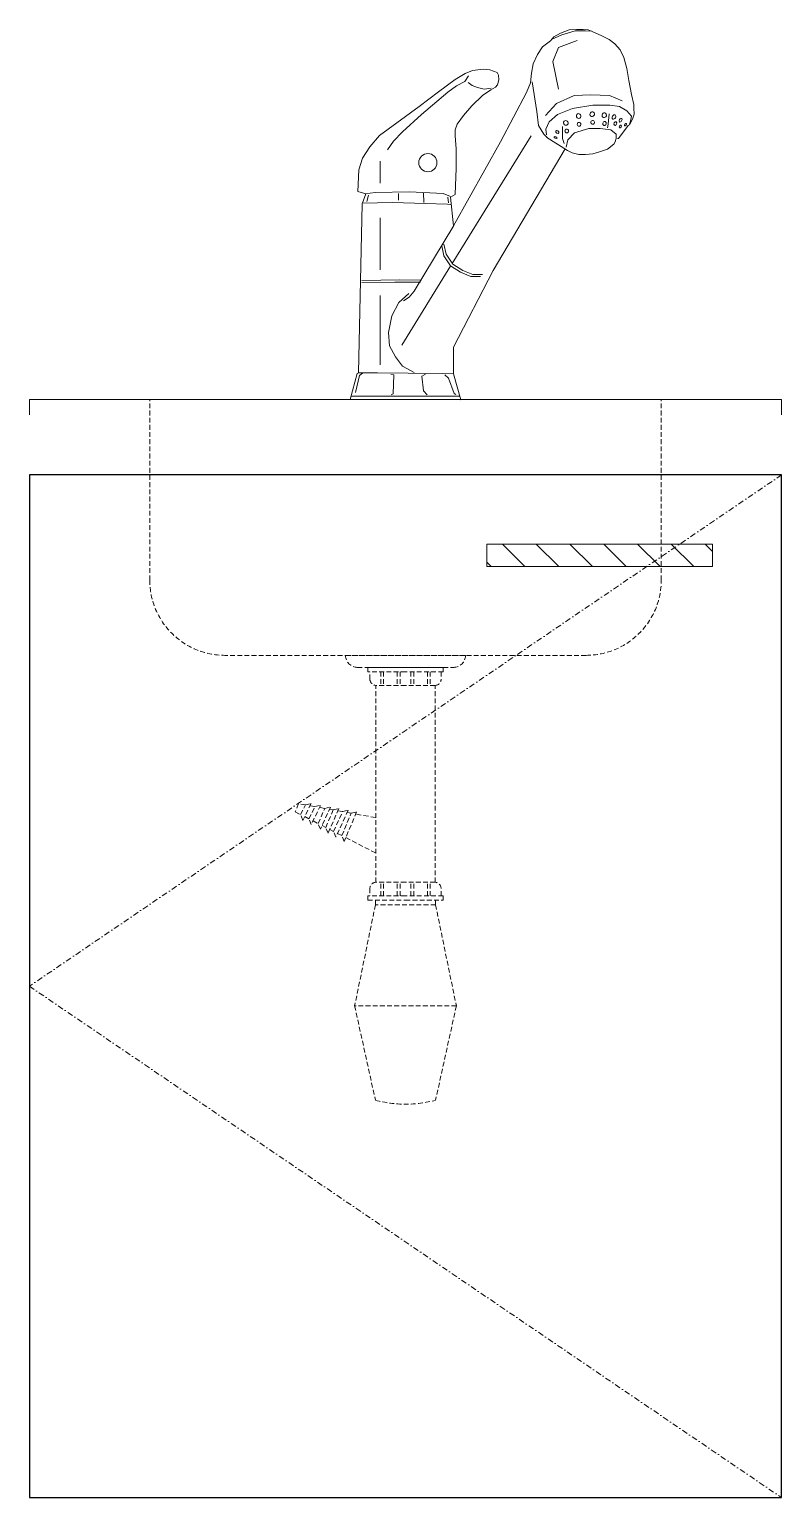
# Model space of a CAD drawing. Header units: inches. Extents: x 0 to 500, y 0 to 976.
import ezdxf

# ---------------------------------------------------------------- set-up
doc = ezdxf.new("R2010")
doc.units = ezdxf.units.IN
doc.header["$MEASUREMENT"] = 0
doc.linetypes.add('DASHDOT2', pattern=[12.7, 6.35, -3.175, 0, -3.175])
doc.linetypes.add('HIDDEN2', pattern=[4.7625, 3.175, -1.5875])
for name, color, linetype, lineweight in [('拉手', 1, 'Continuous', 15), ('点线', 8, 'DASHDOT2', 9), ('组件', 3, 'Continuous', 15), ('细线', 8, 'Continuous', 15), ('虚线', 8, 'HIDDEN2', 15)]:
    doc.layers.add(name, color=color, linetype=linetype, lineweight=lineweight)

# ---------------------------------------------------------------- blocks, each defined once
blk = doc.blocks.new('A$C5E5D5D49')
at = {"layer": '组件'}
for p, q in [((116.41, 203.13), (121.31, 205.05)), ((117.21, 202.24), (124.47, 204.4)), ((121.31, 205.05), (125.34, 205.23)), ((124.47, 204.4), (130.36, 204.4)), ((125.34, 205.23), (129.02, 205.23)), ((129.02, 205.23), (131.82, 204.88)), ((130.36, 204.4), (133.7, 204.2)), ((131.82, 204.88), (132.69, 204.53)), ((132.69, 204.53), (139, 201.9)), ((103.63, 191.23), (106.43, 195.6)), ((106.43, 195.6), (110.81, 198.93)), ((110.81, 198.93), (112.73, 201.03)), ((111.91, 199.88), (117.21, 202.24)), ((112.73, 201.03), (116.41, 203.13)), ((125.7, 199.02), (115.42, 195.17)), ((139, 201.9), (143.37, 199.63)), ((143.37, 199.63), (146.53, 197.18)), ((146.53, 197.18), (149.5, 193.85)), ((101.35, 186.15), (103.63, 191.23)), ((115.42, 195.17), (112.21, 187.47)), ((112.21, 187.47), (115.42, 172.06)), ((149.5, 193.85), (151.6, 189.65)), ((151.6, 189.65), (153.18, 183.53)), ((58.18, 177.48), (63.72, 180.72)), ((65.55, 179.44), (63.39, 176.3)), ((63.72, 180.72), (67.64, 182.34)), ((67.64, 182.34), (73.58, 183.15)), ((73.58, 183.15), (77.22, 182.74)), ((77.22, 182.74), (81.27, 181.26)), ((81.27, 181.26), (82.08, 179.77)), ((82.08, 179.77), (82.22, 177.34)), ((99.78, 175.65), (100.3, 180.9)), ((100.3, 180.9), (101.35, 186.15)), ((153.18, 183.53), (154.23, 176.88)), ((48.87, 170.6), (58.18, 177.48)), ((58.88, 173.94), (53.97, 170.41)), ((63.39, 176.3), (58.88, 173.94)), ((67.51, 174.14), (65.35, 175.71)), ((70.45, 172.96), (67.51, 174.14)), ((74.18, 172.18), (70.45, 172.96)), ((77.9, 171.68), (73.17, 168.57)), ((78.11, 172.57), (74.18, 172.18)), ((80.46, 173.16), (77.9, 171.68)), ((81.54, 174.51), (80.46, 173.16)), ((82.22, 177.34), (81.54, 174.51)), ((97.68, 170.23), (99.78, 175.65)), ((100.73, 176.15), (103.28, 159.68)), ((154.23, 176.88), (155.81, 169.18)), ((38.21, 162.44), (48.87, 170.6)), ((53.97, 170.41), (39.45, 158.06)), ((67.37, 162.9), (62.64, 157.51)), ((73.17, 168.57), (67.37, 162.9)), ((83.28, 142.96), (97.68, 170.23)), ((108.19, 157.52), (114.27, 164.19)), ((114.27, 164.19), (124.08, 168.5)), ((123.1, 161.44), (134.29, 163.21)), ((124.08, 168.5), (133.31, 168.9)), ((133.31, 168.9), (143.51, 168.5)), ((134.29, 163.21), (143.71, 163.21)), ((143.51, 168.5), (150.58, 165.56)), ((143.71, 163.21), (149.2, 162.42)), ((155.81, 169.18), (157.03, 163.58)), ((157.03, 163.58), (157.09, 161.52)), ((25.8, 153.35), (38.21, 162.44)), ((39.45, 158.06), (28.85, 148.45)), ((62.64, 157.51), (59.26, 152.78)), ((103.28, 159.68), (104.26, 152.03)), ((110.15, 153.99), (114.86, 158.11)), ((114.86, 158.11), (123.1, 161.44)), ((143.31, 158.5), (142.92, 152.62)), ((149.2, 162.42), (153.13, 160.07)), ((153.13, 160.07), (155.68, 157.13)), ((156.23, 155.38), (154.59, 152.31)), ((155.68, 157.13), (155.29, 154.38)), ((157.19, 158.26), (156.23, 155.38)), ((157.09, 161.52), (157.19, 158.26)), ((10.78, 140.13), (16.16, 146.47)), ((16.16, 146.47), (25.8, 153.35)), ((28.85, 148.45), (23.94, 143.35)), ((58.18, 149.54), (58.05, 146.31)), ((59.26, 152.78), (58.18, 149.54)), ((104.26, 152.03), (107.2, 147.13)), ((107.2, 147.13), (108.97, 145.36)), ((108.38, 149.87), (110.15, 153.99)), ((108.77, 146.73), (108.38, 149.87)), ((117.61, 151.44), (117.61, 144.77)), ((120.55, 143.99), (124.28, 147.91)), ((124.28, 147.91), (132.13, 150.26)), ((132.13, 150.26), (138.41, 150.26)), ((138.41, 150.26), (144.3, 149.48)), ((142.92, 152.62), (142.53, 150.66)), ((144.3, 149.48), (147.24, 147.13)), ((147.24, 147.13), (147.24, 145.16)), ((153.92, 151.93), (148.54, 144.83)), ((154.59, 152.31), (153.92, 151.93)), ((155.29, 154.38), (154.7, 152.62)), ((6.79, 133.93), (10.78, 140.13)), ((23.94, 143.35), (20.61, 138.44)), ((100.13, 146.28), (56.43, 75.42)), ((57.1, 96.33), (83.28, 142.96)), ((58.05, 146.31), (58.59, 139.02)), ((58.59, 139.02), (58.72, 128.36)), ((119.06, 138.97), (79.1, 71.56)), ((120.31, 138.11), (108.82, 145.23)), ((117.61, 144.77), (118.39, 142.03)), ((119.57, 139.87), (120.55, 143.99)), ((142.4, 138.88), (137.98, 137.34)), ((145.95, 141.56), (142.4, 138.88)), ((146.82, 143.19), (145.95, 141.56)), ((147.1, 144.63), (146.82, 143.19)), ((148.54, 144.83), (147.1, 144.63)), ((4.72, 127.32), (6.79, 133.93)), ((16.53, 132.27), (16.53, 120.08)), ((122.9, 136.76), (120.31, 138.11)), ((126.65, 135.8), (122.9, 136.76)), ((130.3, 135.8), (126.65, 135.8)), ((134.33, 136.19), (130.3, 135.8)), ((137.98, 137.34), (134.33, 136.19)), ((4.14, 115.48), (4.72, 127.32)), ((58.72, 128.36), (58.18, 113.78)), ((8.55, 114.16), (4.14, 115.48)), ((6.56, 108.64), (8.55, 114.16)), ((8.24, 114.04), (13.74, 114.82)), ((13.74, 114.82), (32.77, 115.22)), ((26.69, 114.24), (26.69, 110.51)), ((32.77, 115.22), (51.42, 114.24)), ((40.62, 114.63), (40.82, 109.33)), ((51.42, 114.24), (55.54, 112.67)), ((4.62, 14.99), (6.56, 108.64)), ((6.67, 108.94), (23.55, 109.33)), ((10.01, 113.45), (9.22, 109.92)), ((23.55, 109.33), (41.41, 108.74)), ((41.41, 108.74), (53.77, 108.35)), ((53.77, 108.35), (55.54, 108.16)), ((53.97, 112.27), (54.36, 109.14)), ((58.18, 113.78), (55.48, 112.3)), ((55.48, 112.3), (57.1, 96.33)), ((16.53, 100.82), (16.53, 71.94)), ((57.32, 96.6), (35.34, 60.12)), ((50.67, 85.21), (51.85, 79.72)), ((51.85, 86.19), (53.03, 80.7)), ((55.77, 74.36), (28.56, 30.22)), ((51.85, 79.72), (55.58, 74.23)), ((53.03, 80.7), (56.75, 75.21)), ((55.58, 74.23), (61.07, 70.7)), ((56.75, 75.21), (62.25, 71.68)), ((6.48, 66.14), (27.48, 66.53)), ((6.48, 64.96), (24.73, 65.16)), ((24.73, 65.16), (38.86, 65.16)), ((27.48, 66.53), (39.45, 66.33)), ((79.1, 71.56), (57.1, 29.23)), ((61.07, 70.7), (66.76, 68.34)), ((62.25, 71.68), (67.94, 69.32)), ((66.76, 68.34), (72.06, 68.34)), ((67.94, 69.32), (73.24, 69.32)), ((16.53, 57.82), (16.53, 19.31)), ((32.39, 58.87), (26.9, 53.97)), ((35.34, 60.12), (32.59, 56.78)), ((26.9, 53.97), (22.97, 46.52)), ((32.59, 56.78), (29.45, 54.82)), ((22.97, 46.52), (21.21, 37.3)), ((21.21, 37.3), (21.8, 29.85)), ((21.8, 29.85), (25.13, 23.76)), ((57.1, 29.23), (57.1, 14.38)), ((25.13, 23.76), (28.86, 18.67)), ((28.86, 18.67), (35.34, 15.14)), ((0, 0.16), (3.74, 14.49)), ((5.11, 13.37), (2.96, 3.96)), ((3.74, 14.49), (4.62, 14.99)), ((4.72, 14.94), (15.12, 14.94)), ((6.68, 14.74), (5.11, 13.37)), ((15.12, 14.94), (32, 14.74)), ((22.38, 14.15), (24.15, 13.76)), ((24.15, 13.76), (23.76, 3.37)), ((32, 14.74), (51.23, 14.55)), ((41.62, 14.15), (39.65, 13.17)), ((39.65, 13.17), (40.63, 4.94)), ((51.23, 14.55), (57.12, 14.35)), ((52.41, 13.76), (54.37, 12)), ((54.37, 12), (57.51, 3.56)), ((57.1, 14.38), (61.17, 0)), ((61.17, 0), (0, 0.16)), ((0.6, 1.99), (60.46, 1.99)), ((23.76, 3.37), (22.58, 2.78)), ((40.63, 4.94), (42.6, 2.78)), ((57.51, 3.56), (58.49, 2.97))]:
    blk.add_line(p, q, dxfattribs=at)
blk.add_circle((42.98, 131.38), 5.03, dxfattribs=at)
at = {"layer": '组件', "extrusion": (0, 0, -1)}
for centre, major_axis in [((119.39, 153.39), (-0.61, 1.2)), ((126.46, 157.24), (-0.61, 1.2)), ((119.92, 148.92), (-0.486, 0.963)), ((126.73, 152.63), (-0.486, 0.963))]:
    blk.add_ellipse(centre, major_axis=major_axis, ratio=0.913216, dxfattribs=at)
at = {"layer": '组件'}
for centre, major_axis, ratio in [((134.01, 158.26), (0.36, 1.3), 0.913216), ((134.27, 153.68), (0.29, 1.04), 0.913216), ((140.66, 157.64), (0.36, 1.3), 0.913216), ((146.02, 156.69), (0.64, 1.15), 0.695253), ((149.73, 154.88), (0.638, 0.925), 0.630416), ((114.68, 148.37), (-0.894, 0.478), 0.699089), ((140.8, 153.06), (0.29, 1.04), 0.913216), ((146.85, 153.06), (0.511, 0.957), 0.686205), ((149.57, 151.37), (0.479, 0.734), 0.576021), ((152.41, 152.42), (0.511, 0.702), 0.470786), ((113.7, 145.34), (-0.798, 0.383), 0.535996)]:
    blk.add_ellipse(centre, major_axis=major_axis, ratio=ratio, dxfattribs=at)
blk = doc.blocks.new('A$C34810C86')
at = {"layer": '虚线'}
for p, q in [((-170, -120), (-170, 0)), ((170, -120), (170, 0)), ((120, -170), (-120, -170)), ((39.9, -170), (-39.9, -170)), ((-31.9, -178), (31.9, -178)), ((-25, -181), (-25, -178)), ((-25, -178), (0, -178)), ((0, -181), (-25, -181)), ((-23.62, -186), (-23.62, -181)), ((-16.45, -181), (-16.45, -190)), ((-14.52, -181), (-14.52, -190)), ((-5.58, -181), (-5.58, -190)), ((-3.65, -181), (-3.65, -190)), ((0, -178), (25, -178)), ((25, -181), (0, -181)), ((3.65, -181), (3.65, -190)), ((5.58, -181), (5.58, -190)), ((14.52, -181), (14.52, -190)), ((16.45, -181), (16.45, -190)), ((23.62, -181), (23.62, -186)), ((25, -178), (25, -181)), ((-19.62, -320.88), (-19.62, -190)), ((0, -190), (-19.62, -190)), ((19.62, -190), (0, -190)), ((19.62, -320.88), (19.62, -190)), ((-71.18, -268.6), (-73.23, -274.07)), ((-66.45, -269.45), (-71.18, -268.6)), ((-69.72, -275.86), (-66.45, -269.45)), ((-62.76, -268.59), (-68.19, -279.72)), ((-66.45, -269.45), (-62.76, -268.59)), ((-64.17, -278.69), (-60.17, -270.59)), ((-60.17, -270.59), (-63.45, -270)), ((-56.47, -269.73), (-62.64, -282.56)), ((-60.17, -270.59), (-56.47, -269.73)), ((-58.09, -281.8), (-53.6, -271.78)), ((-53.6, -271.78), (-57.15, -271.14)), ((-49.9, -270.91), (-56.56, -285.67)), ((-53.6, -271.78), (-49.9, -270.91)), ((-53.03, -284.39), (-47.98, -272.79)), ((-44.29, -271.93), (-51.51, -288.25)), ((-47.98, -272.79), (-50.54, -272.33)), ((-47.98, -272.79), (-44.29, -271.93)), ((-38.15, -273.04), (-46.34, -290.9)), ((-41.84, -273.91), (-38.15, -273.04)), ((-73.23, -274.07), (-69.72, -275.86)), ((-68.19, -279.72), (-69.72, -275.86)), ((-66.99, -277.25), (-64.17, -278.69)), ((-62.64, -282.56), (-64.17, -278.69)), ((-61.45, -280.08), (-58.09, -281.8)), ((-56.56, -285.67), (-58.09, -281.8)), ((-47.86, -287.03), (-41.84, -273.91)), ((-41.84, -273.91), (-44.92, -273.35)), ((-42.29, -289.89), (-36.18, -274.93)), ((-32.48, -274.06), (-40.76, -293.75)), ((-36.18, -274.93), (-38.8, -274.46)), ((-36.18, -274.93), (-32.48, -274.06)), ((-20, -277.86), (-33.08, -275.49)), ((-55.43, -283.16), (-53.03, -284.39)), ((-51.51, -288.25), (-53.03, -284.39)), ((-50.39, -285.74), (-47.86, -287.03)), ((-46.34, -290.9), (-47.86, -287.03)), ((-45.19, -288.4), (-42.29, -289.89)), ((-40.76, -293.75), (-42.29, -289.89)), ((-39.69, -291.21), (-20, -301.28)), ((0, -320.88), (-19.62, -320.88)), ((-16.45, -329.88), (-16.45, -320.88)), ((-14.52, -329.88), (-14.52, -320.88)), ((-5.58, -329.88), (-5.58, -320.88)), ((-3.65, -329.88), (-3.65, -320.88)), ((19.62, -320.88), (0, -320.88)), ((3.65, -329.88), (3.65, -320.88)), ((5.58, -329.88), (5.58, -320.88)), ((14.52, -329.88), (14.52, -320.88)), ((16.45, -329.88), (16.45, -320.88)), ((0, -329.88), (-25, -329.88)), ((-25, -329.88), (-25, -332.88)), ((-23.62, -324.88), (-23.62, -329.88)), ((25, -329.88), (0, -329.88)), ((23.62, -329.88), (23.62, -324.88)), ((25, -332.88), (25, -329.88)), ((-20, -335.8), (-33.79, -403.12)), ((-25, -332.88), (0, -332.88)), ((-20, -332.88), (-20, -335.8)), ((20, -335.8), (-20, -335.8)), ((0, -332.88), (25, -332.88)), ((20, -332.88), (20, -335.8)), ((20, -335.8), (33.79, -403.12)), ((-33.79, -403.12), (-20, -465.8)), ((33.79, -403.12), (-33.79, -403.12)), ((33.79, -403.12), (20, -465.8))]:
    blk.add_line(p, q, dxfattribs=at)
for centre, radius, start, end in [((-120, -120), 50, 180, 270), ((120, -120), 50, 270, 0), ((-31.9, -170), 8, 180, 270), ((31.9, -170), 8, 270, 0), ((-19.62, -186), 4, 180, 270), ((19.62, -186), 4, 270, 360), ((-19.62, -324.88), 4, 90, 180), ((19.62, -324.88), 4, 0, 90), ((0, -389.99), 78.41, 255.22162, 284.77838)]:
    blk.add_arc(centre, radius, start, end, dxfattribs=at)

msp = doc.modelspace()

# ---------------------------------------------------------------- hatches: boundary and pattern name
at = {"layer": '拉手'}
h = msp.add_hatch(dxfattribs=at)
h.set_pattern_fill('ANSI31', color=256, scale=5, style=0)
h.set_pattern_definition([(315, (-24216.654, -7478.18), (-11.22532, -11.22532), [])])
h.paths.add_polyline_path([(454, 619), (454, 634), (304, 634), (304, 619)])

# ---------------------------------------------------------------- linework, layer by layer
for p, q in [((0, 680), (0, 0)), ((500, 680), (0, 680)), ((500, 0), (500, 680)), ((0, 0), (500, 0))]:
    msp.add_line(p, q)
msp.add_lwpolyline([(304, 634), (454, 634), (454, 619), (304, 619)], close=True, dxfattribs=at)
at = {"layer": '点线', "ltscale": 0.6}
for p, q in [((500, 680), (0, 340)), ((0, 340), (500, 0))]:
    msp.add_line(p, q, dxfattribs=at)
at = {"layer": '组件'}
for p, q in [((0, 730), (0, 720)), ((500, 730), (0, 730)), ((500, 730), (500, 720))]:
    msp.add_line(p, q, dxfattribs=at)

# ---------------------------------------------------------------- block references
at = {"xscale": 1.199999999997089, "yscale": 1.199999999997089, "zscale": 1.199999999999999}
msp.add_blockref('A$C5E5D5D49', (213.3, 729.91), dxfattribs=at)
at = {"layer": '细线'}
msp.add_blockref('A$C34810C86', (250, 730), dxfattribs=at)

doc.saveas('drawing.dxf')
